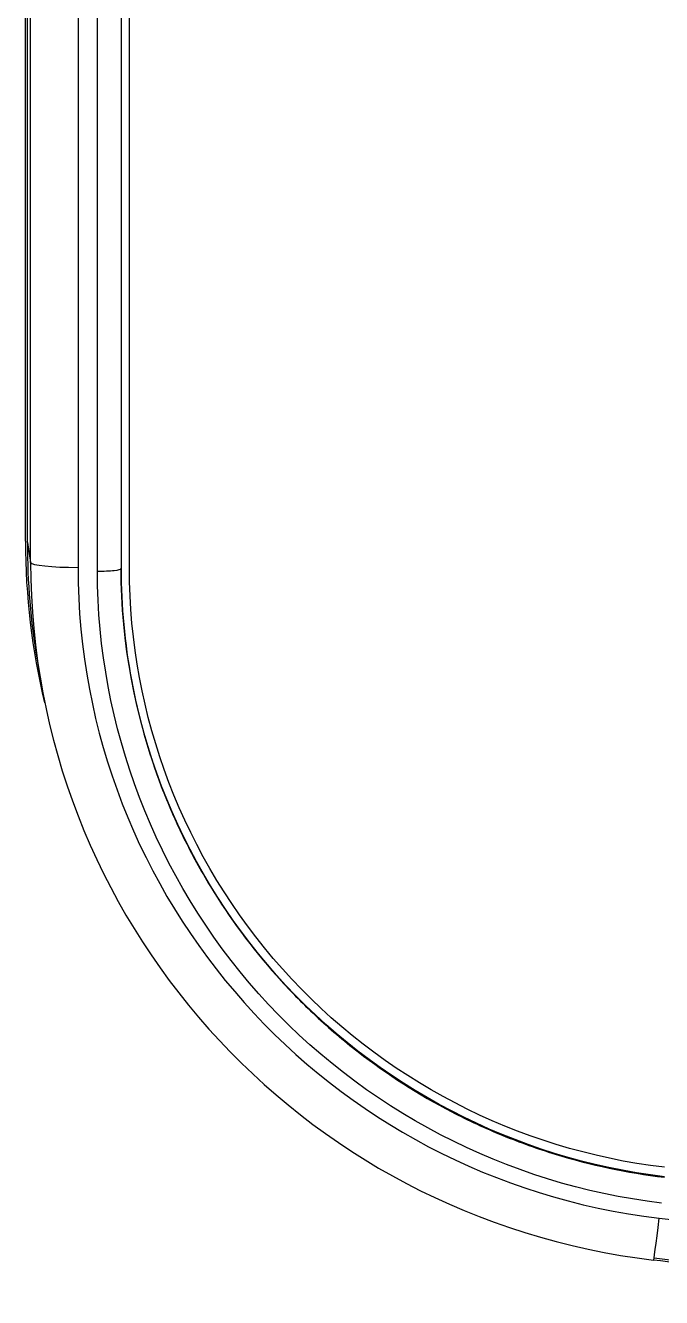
# Model space of a CAD drawing. Header units: millimetres. Extents: x 28 to 2974, y 8 to 3716.
# Drawn here: x 919.86 to 933.29, y 1055.29 to 1082.14 of the extents above; entities that cross this region are included whole.
import ezdxf

# ---------------------------------------------------------------- set-up
doc = ezdxf.new("R2010")
doc.units = ezdxf.units.MM
doc.layers.add('1LINE', color=7, linetype='CONTINUOUS')

msp = doc.modelspace()

# ---------------------------------------------------------------- linework, layer by layer
at = {"layer": '1LINE', "linetype": 'Continuous'}
for p, q in [((919.863, 1071.253), (919.863, 1294.559)), ((919.903, 1071.223), (919.903, 1293.064)), ((919.973, 1070.803), (919.973, 1292.645)), ((920.973, 1292.57), (920.973, 1070.7)), ((921.383, 1070.622), (921.383, 1266.047)), ((921.883, 1266.099), (921.883, 1070.674)), ((919.903, 1071.223), (919.973, 1070.803)), ((920.111, 1068.749), (920.18, 1068.34))]:
    msp.add_line(p, q, dxfattribs=at)
for centre, major_axis, ratio, start_param, end_param in [((934.883, 1071.223), (14.98, 0), 0.994521, 3.141593, 3.308449), ((920.973, 1070.805), (1, 0), 0.104535, 3.159046, 4.712389), ((934.883, 1070.803), (-14.91, 0), 0.994521, 0, 1.452699), ((934.883, 1070.7), (13.91, 0), 0.994521, 3.141593, 4.594292), ((921.383, 1070.674), (-0.5, 0), 0.104535, 1.570796, 3.141593), ((933.244, 1057.067), (0.117, 0.993), 0.012317, 3.055044, 4.608387)]:
    msp.add_ellipse(centre, major_axis=major_axis, ratio=ratio, start_param=start_param, end_param=end_param, dxfattribs=at)
for points, knots in [([(925.289, 1062.226), (923.207, 1064.56), (922.059, 1067.565), (922.059, 1070.686), (922.059, 1070.686), (922.059, 1266.111), (922.059, 1266.111), (922.059, 1279.985), (933.409, 1291.271), (961.31, 1291.271), (972.659, 1279.985), (972.659, 1266.111), (972.659, 1266.111), (972.659, 1070.686), (972.659, 1070.686)], [0, 0, 0, 0, 0.2, 0.2, 0.2, 0.4, 0.4, 0.4, 0.6, 0.6, 0.8, 0.8, 0.8, 1, 1, 1, 1]), ([(933.293, 1057.281), (930.016, 1057.668), (926.964, 1059.265), (922.616, 1064.135), (921.383, 1067.342), (921.383, 1070.622)], [0, 0, 0, 0, 0.5, 0.5, 1, 1, 1, 1]), ([(933.352, 1057.837), (930.197, 1058.21), (927.257, 1059.748), (923.071, 1064.438), (921.883, 1067.526), (921.883, 1070.685)], [0, 0, 0, 0, 0.5, 0.5, 1, 1, 1, 1]), ([(921.883, 1070.674), (921.883, 1069.885), (921.958, 1069.094), (922.243, 1067.557), (922.453, 1066.807), (922.871, 1065.71), (923.029, 1065.349), (923.377, 1064.64), (923.566, 1064.297), (924.176, 1063.296), (924.641, 1062.669), (925.425, 1061.789), (925.703, 1061.505), (926.279, 1060.968), (926.578, 1060.714), (927.504, 1059.995), (928.163, 1059.571), (929.215, 1059.025), (929.576, 1058.858), (930.304, 1058.561), (930.673, 1058.429), (931.796, 1058.084), (932.563, 1057.92), (933.352, 1057.827)], [0, 0, 0, 0, 0.125, 0.125, 0.25, 0.25, 0.3125, 0.3125, 0.375, 0.375, 0.5, 0.5, 0.5625, 0.5625, 0.625, 0.625, 0.75, 0.75, 0.8125, 0.8125, 0.875, 0.875, 1, 1, 1, 1]), ([(933.137, 1056.125), (934.633, 1055.949), (937.337, 1055.681), (940.966, 1055.444), (943.766, 1055.335), (946.216, 1055.287), (948.904, 1055.286), (952.369, 1055.37), (956.715, 1055.615), (959.895, 1055.921), (961.629, 1056.125)], [0, 0, 0, 0, 0.15819, 0.285519, 0.381992, 0.452539, 0.542925, 0.664307, 0.816671, 1, 1, 1, 1])]:
    msp.add_open_spline(points, degree=3, knots=knots, dxfattribs=at)
for points in [[(919.863, 1071.253), (919.863, 1070.104), (920.001, 1068.957), (920.268, 1067.84)], [(933.352, 1058.036), (930.237, 1058.404), (927.373, 1059.892), (925.289, 1062.226)], [(933.244, 1056.963), (942.632, 1055.855), (952.134, 1055.855), (961.522, 1056.963)], [(935.47, 1055.824), (934.688, 1055.901), (933.907, 1055.986), (933.126, 1056.078)]]:
    msp.add_open_spline(points, degree=3, dxfattribs=at)

doc.saveas('drawing.dxf')
